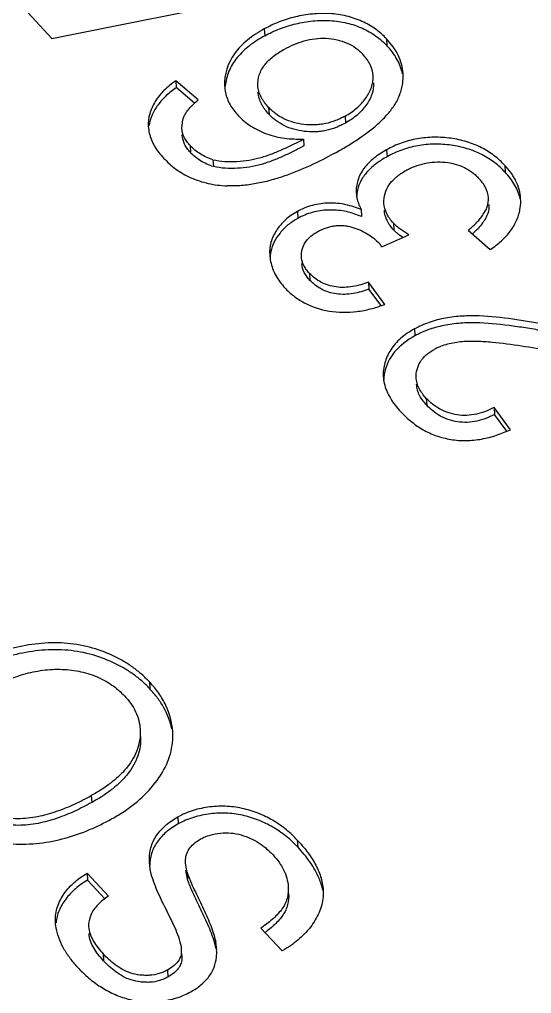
# Model space of a CAD drawing. Header units: millimetres. Extents: x 1514 to 2054, y 119 to 530.
# Drawn here: x 1785.347 to 1785.83, y 335.074 to 335.991 of the extents above; entities that cross this region are included whole.
import ezdxf

# ---------------------------------------------------------------- set-up
doc = ezdxf.new("R2010")
doc.units = ezdxf.units.MM
doc.header["$LTSCALE"] = 30.734
doc.layers.get('0').update_dxf_attribs({"linetype": 'CONTINUOUS'})

msp = doc.modelspace()

# ---------------------------------------------------------------- linework, layer by layer
at = {"color": 7}
for p, q in [((1785.37784, 335.97337), (1785.63968, 336.02599)), ((1785.35522, 335.99756), (1785.37784, 335.97337)), ((1785.57812, 335.98229), (1785.5785, 335.97577)), ((1785.69335, 335.97288), (1785.69374, 335.96636)), ((1785.49488, 335.93353), (1785.49526, 335.92701)), ((1785.51575, 335.91548), (1785.49488, 335.93353)), ((1785.51233, 335.91225), (1785.49526, 335.92701)), ((1785.58225, 335.90834), (1785.58264, 335.90181)), ((1785.50044, 335.88893), (1785.50127, 335.89686)), ((1785.65419, 335.90011), (1785.65457, 335.89359)), ((1785.61515, 335.87863), (1785.61554, 335.87211)), ((1785.50818, 335.87242), (1785.50856, 335.86589)), ((1785.6934, 335.86853), (1785.69378, 335.862)), ((1785.5298, 335.85917), (1785.53018, 335.85264)), ((1785.80475, 335.8538), (1785.80514, 335.84728)), ((1785.60933, 335.81045), (1785.60971, 335.80393)), ((1785.66946, 335.81212), (1785.66985, 335.80559)), ((1785.69989, 335.79938), (1785.70027, 335.79285)), ((1785.7046, 335.78887), (1785.70027, 335.79285)), ((1785.77022, 335.79267), (1785.79109, 335.77462)), ((1785.68891, 335.77728), (1785.71448, 335.7883)), ((1785.70869, 335.7858), (1785.7046, 335.78887)), ((1785.62072, 335.75212), (1785.62111, 335.74559)), ((1785.67625, 335.74391), (1785.67664, 335.73739)), ((1785.69186, 335.72297), (1785.67625, 335.74391)), ((1785.68818, 335.7219), (1785.67664, 335.73739)), ((1785.69051, 335.7225), (1785.69186, 335.72297)), ((1785.7196, 335.69984), (1785.71998, 335.69332)), ((1785.73078, 335.63447), (1785.73117, 335.62795)), ((1785.7946, 335.62593), (1785.79498, 335.61941)), ((1785.81021, 335.60499), (1785.7946, 335.62593)), ((1785.80668, 335.60372), (1785.79498, 335.61941)), ((1785.80853, 335.60427), (1785.81021, 335.60499)), ((1785.47, 335.36758), (1785.47039, 335.36105)), ((1785.41516, 335.26061), (1785.41555, 335.25409)), ((1785.49663, 335.24047), (1785.49702, 335.23395)), ((1785.60922, 335.21876), (1785.60961, 335.21224)), ((1785.47067, 335.19141), (1785.46993, 335.19787)), ((1785.50553, 335.18833), (1785.50387, 335.19706)), ((1785.41114, 335.18752), (1785.41152, 335.18099)), ((1785.4312, 335.16607), (1785.41114, 335.18752)), ((1785.47166, 335.18677), (1785.47067, 335.19141)), ((1785.50591, 335.18181), (1785.50426, 335.19054)), ((1785.50553, 335.18833), (1785.50591, 335.18181)), ((1785.42815, 335.16322), (1785.41152, 335.18099)), ((1785.57503, 335.13595), (1785.5951, 335.1145)), ((1785.53327, 335.1153), (1785.53234, 335.12284)), ((1785.50004, 335.1118), (1785.50013, 335.11585)), ((1785.42623, 335.1117), (1785.42662, 335.10518)), ((1785.50004, 335.1118), (1785.50043, 335.10528)), ((1785.50052, 335.10932), (1785.50043, 335.10528)), ((1785.50066, 335.10933), (1785.50052, 335.11183)), ((1785.487, 335.09637), (1785.48739, 335.08984))]:
    msp.add_line(p, q, dxfattribs=at)
for centre, radius, start, end in [((1785.77727, 335.82009), 0.04249, 351.42391, 3.41482), ((1785.50414, 335.38955), 0.44782, 68.28346, 68.57215), ((1785.716, 335.85411), 0.08715, 311.90952, 316.77276), ((1785.64988, 335.74891), 0.04825, 36.00625, 40.48427), ((1785.61955, 335.76541), 0.03601, 168.32797, 180.00249), ((1785.73028, 335.65738), 0.0401, 183.39523, 192.44961), ((1785.42661, 335.31703), 0.06533, 354.30705, 3.36879)]:
    msp.add_arc(centre, radius, start, end, dxfattribs=at)
for points, knots in [([(1785.69335, 335.97288), (1785.69176, 335.97453), (1785.68849, 335.97783), (1785.68098, 335.98375), (1785.67013, 335.98994), (1785.65544, 335.99484), (1785.6423, 335.99676), (1785.63153, 335.99682), (1785.6234, 335.99636), (1785.61535, 335.99523), (1785.60482, 335.99316), (1785.59463, 335.99002), (1785.585, 335.98585), (1785.58041, 335.98347), (1785.57812, 335.98229)], [0, 0, 0, 0, 0.055306, 0.112179, 0.230702, 0.355362, 0.48445, 0.549985, 0.615618, 0.681155, 0.746358, 0.874907, 0.937837, 1, 1, 1, 1]), ([(1785.5785, 335.97577), (1785.58079, 335.97694), (1785.58539, 335.97932), (1785.59502, 335.9835), (1785.60521, 335.98664), (1785.61573, 335.98871), (1785.62378, 335.98983), (1785.63191, 335.99029), (1785.64268, 335.99024), (1785.65583, 335.98831), (1785.67051, 335.98341), (1785.68137, 335.97723), (1785.68888, 335.97131), (1785.69215, 335.96801), (1785.69374, 335.96636)], [0, 0, 0, 0, 0.062163, 0.125093, 0.253642, 0.318845, 0.384382, 0.450015, 0.51555, 0.644638, 0.769298, 0.887821, 0.944694, 1, 1, 1, 1]), ([(1785.57812, 335.98229), (1785.57535, 335.98069), (1785.56989, 335.97752), (1785.56235, 335.97199), (1785.55567, 335.96584), (1785.54494, 335.9533), (1785.54012, 335.93915), (1785.54075, 335.92858)], [0, 0, 0, 0, 0.139921, 0.2764, 0.408649, 0.536335, 1, 1, 1, 1]), ([(1785.5785, 335.97577), (1785.57602, 335.97433), (1785.5711, 335.97149), (1785.56422, 335.96661), (1785.55802, 335.96124), (1785.55259, 335.95541), (1785.54808, 335.94914), (1785.54364, 335.94037), (1785.54181, 335.93323), (1785.5413, 335.92849)], [0, 0, 0, 0, 0.137528, 0.272155, 0.40311, 0.530161, 0.652992, 0.77165, 1, 1, 1, 1]), ([(1785.59718, 335.96325), (1785.60011, 335.96481), (1785.6061, 335.96786), (1785.61576, 335.97116), (1785.62593, 335.97332), (1785.63637, 335.97368), (1785.64659, 335.9724), (1785.65612, 335.96937), (1785.66309, 335.96535), (1785.66791, 335.96152), (1785.67001, 335.9594), (1785.67105, 335.95835)], [0, 0, 0, 0, 0.124713, 0.252641, 0.382968, 0.514264, 0.643854, 0.76903, 0.887631, 0.944532, 1, 1, 1, 1]), ([(1785.70892, 335.94013), (1785.70874, 335.9431), (1785.7077, 335.94905), (1785.70446, 335.95761), (1785.69964, 335.96569), (1785.69547, 335.97047), (1785.69335, 335.97288)], [0, 0, 0, 0, 0.241311, 0.486673, 0.739171, 1, 1, 1, 1]), ([(1785.70844, 335.93989), (1785.70739, 335.94475), (1785.70459, 335.95191), (1785.69895, 335.96044), (1785.69549, 335.96437), (1785.69374, 335.96636)], [0, 0, 0, 0, 0.487107, 0.74021, 1, 1, 1, 1]), ([(1785.572, 335.92908), (1785.5718, 335.93246), (1785.57287, 335.93955), (1785.57838, 335.94908), (1785.58536, 335.95559), (1785.59184, 335.9602), (1785.59539, 335.96223), (1785.59718, 335.96325)], [0, 0, 0, 0, 0.226839, 0.466945, 0.725877, 0.861438, 1, 1, 1, 1]), ([(1785.68069, 335.93811), (1785.68047, 335.94179), (1785.67887, 335.94737), (1785.67494, 335.9539), (1785.67236, 335.95685), (1785.67105, 335.95835)], [0, 0, 0, 0, 0.485471, 0.738613, 1, 1, 1, 1]), ([(1785.49488, 335.93353), (1785.49294, 335.9321), (1785.48911, 335.92928), (1785.4822, 335.92312), (1785.47502, 335.91454), (1785.46958, 335.90279), (1785.46862, 335.89437), (1785.46886, 335.89033)], [0, 0, 0, 0, 0.137098, 0.271195, 0.527595, 0.768723, 1, 1, 1, 1]), ([(1785.64446, 335.86522), (1785.64828, 335.86739), (1785.6559, 335.8717), (1785.6704, 335.88095), (1785.68398, 335.89112), (1785.69546, 335.90294), (1785.70245, 335.91242), (1785.7071, 335.92279), (1785.70852, 335.93008), (1785.70882, 335.93368)], [0, 0, 0, 0, 0.135144, 0.268729, 0.528821, 0.653776, 0.774044, 0.8889, 1, 1, 1, 1]), ([(1785.65419, 335.90011), (1785.65612, 335.90126), (1785.65994, 335.90351), (1785.66675, 335.90877), (1785.67379, 335.91632), (1785.67967, 335.92668), (1785.6809, 335.93442), (1785.68069, 335.93811)], [0, 0, 0, 0, 0.13875, 0.273646, 0.530565, 0.77166, 1, 1, 1, 1]), ([(1785.68107, 335.93158), (1785.68129, 335.92789), (1785.68005, 335.92015), (1785.67418, 335.9098), (1785.66714, 335.90224), (1785.66033, 335.89698), (1785.65651, 335.89473), (1785.65457, 335.89359)], [0, 0, 0, 0, 0.22834, 0.469435, 0.726354, 0.86125, 1, 1, 1, 1]), ([(1785.49526, 335.92701), (1785.49201, 335.92461), (1785.48572, 335.91981), (1785.47788, 335.91122), (1785.47213, 335.90172), (1785.47012, 335.89474), (1785.4696, 335.89128)], [0, 0, 0, 0, 0.268097, 0.524452, 0.767801, 1, 1, 1, 1]), ([(1785.54158, 335.92224), (1785.54199, 335.92028), (1785.54322, 335.91639), (1785.54581, 335.9108), (1785.54927, 335.9055), (1785.55209, 335.90231), (1785.55352, 335.90069)], [0, 0, 0, 0, 0.241687, 0.487921, 0.740486, 1, 1, 1, 1]), ([(1785.58225, 335.90834), (1785.58088, 335.90985), (1785.57884, 335.91214), (1785.57662, 335.91553), (1785.57465, 335.91892), (1785.57278, 335.92339), (1785.57211, 335.92719), (1785.572, 335.92908)], [0, 0, 0, 0, 0.260748, 0.388038, 0.513644, 0.759264, 1, 1, 1, 1]), ([(1785.58264, 335.90181), (1785.58126, 335.90333), (1785.57923, 335.90562), (1785.57701, 335.909), (1785.57504, 335.91239), (1785.57317, 335.91686), (1785.5725, 335.92067), (1785.57239, 335.92256)], [0, 0, 0, 0, 0.260748, 0.388038, 0.513644, 0.759264, 1, 1, 1, 1]), ([(1785.50927, 335.90934), (1785.50977, 335.90988), (1785.51185, 335.91201), (1785.51407, 335.91399), (1785.51575, 335.91548)], [0, 0, 0, 0, 0.246975, 1, 1, 1, 1]), ([(1785.50127, 335.89686), (1785.50169, 335.89798), (1785.50254, 335.90025), (1785.50441, 335.90346), (1785.50671, 335.90646), (1785.50839, 335.9084), (1785.50927, 335.90934)], [0, 0, 0, 0, 0.240185, 0.486397, 0.740956, 1, 1, 1, 1]), ([(1785.65419, 335.90011), (1785.65276, 335.89937), (1785.64987, 335.89786), (1785.64379, 335.89528), (1785.63737, 335.89328), (1785.63069, 335.89224), (1785.62391, 335.89162), (1785.61544, 335.89209), (1785.60566, 335.89401), (1785.59661, 335.8974), (1785.58997, 335.90149), (1785.58529, 335.90521), (1785.58325, 335.9073), (1785.58225, 335.90834)], [0, 0, 0, 0, 0.062301, 0.125524, 0.254586, 0.32019, 0.386055, 0.517052, 0.645584, 0.769574, 0.887627, 0.944572, 1, 1, 1, 1]), ([(1785.55352, 335.90069), (1785.55532, 335.89889), (1785.559, 335.89524), (1785.56546, 335.89063), (1785.57259, 335.88665), (1785.58303, 335.88219), (1785.59441, 335.87947), (1785.60617, 335.87849), (1785.61215, 335.87858), (1785.61515, 335.87863)], [0, 0, 0, 0, 0.113081, 0.230171, 0.351216, 0.475827, 0.734099, 0.866622, 1, 1, 1, 1]), ([(1785.65457, 335.89359), (1785.65314, 335.89284), (1785.65026, 335.89133), (1785.64418, 335.88875), (1785.63776, 335.88676), (1785.63108, 335.88572), (1785.6243, 335.8851), (1785.61583, 335.88557), (1785.60604, 335.88749), (1785.59699, 335.89087), (1785.59036, 335.89497), (1785.58567, 335.89868), (1785.58364, 335.90078), (1785.58264, 335.90181)], [0, 0, 0, 0, 0.062301, 0.125524, 0.254586, 0.32019, 0.386055, 0.517052, 0.645584, 0.769574, 0.887627, 0.944572, 1, 1, 1, 1]), ([(1785.4698, 335.88405), (1785.47081, 335.87974), (1785.47351, 335.87344), (1785.4786, 335.8659), (1785.48171, 335.86241), (1785.48329, 335.86066)], [0, 0, 0, 0, 0.487248, 0.7403, 1, 1, 1, 1]), ([(1785.50818, 335.87242), (1785.50711, 335.87363), (1785.50502, 335.87605), (1785.50186, 335.88139), (1785.50061, 335.88593), (1785.50044, 335.88893)], [0, 0, 0, 0, 0.261481, 0.514474, 1, 1, 1, 1]), ([(1785.50856, 335.86589), (1785.50749, 335.86711), (1785.50541, 335.86952), (1785.50225, 335.87486), (1785.501, 335.87941), (1785.50082, 335.8824)], [0, 0, 0, 0, 0.261481, 0.514474, 1, 1, 1, 1]), ([(1785.5298, 335.85917), (1785.5335, 335.85847), (1785.541, 335.85722), (1785.55244, 335.85739), (1785.5638, 335.85855), (1785.57489, 335.86101), (1785.58548, 335.86466), (1785.59568, 335.86891), (1785.60558, 335.87354), (1785.61197, 335.87694), (1785.61515, 335.87863)], [0, 0, 0, 0, 0.126154, 0.254092, 0.382086, 0.508921, 0.633874, 0.757189, 0.879193, 1, 1, 1, 1]), ([(1785.80475, 335.8538), (1785.80319, 335.85539), (1785.80003, 335.85861), (1785.79295, 335.86456), (1785.78275, 335.87093), (1785.76891, 335.87649), (1785.75638, 335.87912), (1785.74601, 335.88013), (1785.73809, 335.88035), (1785.73016, 335.87999), (1785.72232, 335.87889), (1785.71464, 335.87719), (1785.70721, 335.8749), (1785.7001, 335.87204), (1785.69561, 335.86969), (1785.6934, 335.86853)], [0, 0, 0, 0, 0.055473, 0.112134, 0.229827, 0.353302, 0.481553, 0.546878, 0.612603, 0.678513, 0.744269, 0.809566, 0.874117, 0.937641, 1, 1, 1, 1]), ([(1785.5298, 335.85917), (1785.52769, 335.85992), (1785.52351, 335.86141), (1785.51777, 335.86452), (1785.51254, 335.86808), (1785.50961, 335.87099), (1785.50818, 335.87242)], [0, 0, 0, 0, 0.262833, 0.517477, 0.763386, 1, 1, 1, 1]), ([(1785.53018, 335.85264), (1785.52807, 335.8534), (1785.5239, 335.85488), (1785.51815, 335.858), (1785.51293, 335.86156), (1785.51, 335.86447), (1785.50856, 335.86589)], [0, 0, 0, 0, 0.262833, 0.517477, 0.763386, 1, 1, 1, 1]), ([(1785.61554, 335.87211), (1785.61236, 335.87041), (1785.60596, 335.86701), (1785.59607, 335.86238), (1785.58587, 335.85813), (1785.57528, 335.85449), (1785.56419, 335.85203), (1785.55282, 335.85086), (1785.54138, 335.85069), (1785.53388, 335.85195), (1785.53018, 335.85264)], [0, 0, 0, 0, 0.120807, 0.242811, 0.366126, 0.491079, 0.617914, 0.745908, 0.873846, 1, 1, 1, 1]), ([(1785.64446, 335.86522), (1785.63684, 335.86107), (1785.62125, 335.85305), (1785.60081, 335.84472), (1785.58371, 335.83945), (1785.57043, 335.83639), (1785.55909, 335.83488), (1785.54994, 335.83438), (1785.54535, 335.83447), (1785.54306, 335.83453)], [0, 0, 0, 0, 0.242883, 0.49051, 0.616364, 0.743526, 0.871657, 0.935893, 1, 1, 1, 1]), ([(1785.6934, 335.86853), (1785.69129, 335.86732), (1785.68714, 335.86491), (1785.6814, 335.86071), (1785.67622, 335.85615), (1785.67196, 335.85102), (1785.66848, 335.8456), (1785.66616, 335.8398), (1785.66476, 335.83388), (1785.66464, 335.82986), (1785.66476, 335.82788)], [0, 0, 0, 0, 0.138627, 0.274012, 0.405449, 0.531933, 0.654026, 0.771841, 0.886748, 1, 1, 1, 1]), ([(1785.80514, 335.84728), (1785.80357, 335.84887), (1785.80042, 335.85209), (1785.79334, 335.85804), (1785.78313, 335.86441), (1785.76929, 335.86997), (1785.75677, 335.8726), (1785.74639, 335.8736), (1785.73848, 335.87383), (1785.73055, 335.87346), (1785.7227, 335.87237), (1785.71502, 335.87067), (1785.70759, 335.86837), (1785.70048, 335.86552), (1785.696, 335.86317), (1785.69378, 335.862)], [0, 0, 0, 0, 0.055473, 0.112134, 0.229827, 0.353302, 0.481553, 0.546878, 0.612603, 0.678513, 0.744269, 0.809566, 0.874117, 0.937641, 1, 1, 1, 1]), ([(1785.48329, 335.86066), (1785.48508, 335.85885), (1785.48871, 335.85519), (1785.49481, 335.85022), (1785.50159, 335.84584), (1785.51156, 335.84071), (1785.52257, 335.83716), (1785.53412, 335.83513), (1785.54007, 335.83473), (1785.54306, 335.83453)], [0, 0, 0, 0, 0.114117, 0.231016, 0.351481, 0.475419, 0.732884, 0.865668, 1, 1, 1, 1]), ([(1785.69378, 335.862), (1785.69207, 335.86103), (1785.68869, 335.85909), (1785.68244, 335.85475), (1785.67674, 335.84988), (1785.67221, 335.84423), (1785.66847, 335.8385), (1785.66668, 335.83369), (1785.66591, 335.83047)], [0, 0, 0, 0, 0.136059, 0.2696, 0.527208, 0.650517, 0.770422, 1, 1, 1, 1]), ([(1785.71143, 335.84892), (1785.7128, 335.84964), (1785.71556, 335.85111), (1785.72141, 335.85354), (1785.72913, 335.85592), (1785.73884, 335.85718), (1785.7486, 335.85699), (1785.75806, 335.85533), (1785.76537, 335.85254), (1785.77066, 335.84965), (1785.77421, 335.84713), (1785.77751, 335.84447), (1785.77945, 335.84246), (1785.7804, 335.84147)], [0, 0, 0, 0, 0.062236, 0.125524, 0.254575, 0.385869, 0.517153, 0.645989, 0.769971, 0.829748, 0.887863, 0.944627, 1, 1, 1, 1]), ([(1785.69087, 335.81831), (1785.69052, 335.82428), (1785.69302, 335.83227), (1785.69886, 335.83952), (1785.70255, 335.84306), (1785.70677, 335.84623), (1785.70986, 335.84802), (1785.71143, 335.84892)], [0, 0, 0, 0, 0.464175, 0.591319, 0.723185, 0.859687, 1, 1, 1, 1]), ([(1785.81969, 335.82262), (1785.81952, 335.82545), (1785.81859, 335.83114), (1785.81598, 335.8379), (1785.81309, 335.843), (1785.81063, 335.84676), (1785.80784, 335.85038), (1785.80578, 335.85265), (1785.80475, 335.8538)], [0, 0, 0, 0, 0.240988, 0.486364, 0.611888, 0.739224, 0.868576, 1, 1, 1, 1]), ([(1785.81923, 335.8224), (1785.81821, 335.82698), (1785.8154, 335.83368), (1785.81008, 335.84171), (1785.80681, 335.84542), (1785.80514, 335.84728)], [0, 0, 0, 0, 0.487254, 0.740295, 1, 1, 1, 1]), ([(1785.78942, 335.82341), (1785.78922, 335.82672), (1785.78754, 335.83167), (1785.78394, 335.83749), (1785.7816, 335.84014), (1785.7804, 335.84147)], [0, 0, 0, 0, 0.485157, 0.738454, 1, 1, 1, 1]), ([(1785.66577, 335.82164), (1785.66617, 335.81999), (1785.66718, 335.81672), (1785.66869, 335.81366), (1785.66946, 335.81212)], [0, 0, 0, 0, 0.495879, 1, 1, 1, 1]), ([(1785.77022, 335.79267), (1785.77277, 335.79482), (1785.77648, 335.79812), (1785.78098, 335.8029), (1785.78385, 335.80672), (1785.78643, 335.8106), (1785.78887, 335.81604), (1785.78959, 335.82052), (1785.78942, 335.82341)], [0, 0, 0, 0, 0.266816, 0.397079, 0.524202, 0.648557, 0.768999, 1, 1, 1, 1]), ([(1785.60933, 335.81045), (1785.60729, 335.80924), (1785.60327, 335.80686), (1785.59787, 335.80256), (1785.59327, 335.79774), (1785.58823, 335.79097), (1785.58378, 335.78171), (1785.583, 335.7736), (1785.58323, 335.76971)], [0, 0, 0, 0, 0.139559, 0.274747, 0.404965, 0.530875, 0.770565, 1, 1, 1, 1]), ([(1785.66946, 335.81212), (1785.66713, 335.81305), (1785.66241, 335.81492), (1785.65242, 335.81762), (1785.64189, 335.8187), (1785.63135, 335.81782), (1785.62359, 335.81632), (1785.61618, 335.8139), (1785.61159, 335.8116), (1785.60933, 335.81045)], [0, 0, 0, 0, 0.120918, 0.244435, 0.497684, 0.625775, 0.753031, 0.878067, 1, 1, 1, 1]), ([(1785.66775, 335.80642), (1785.66549, 335.80731), (1785.66088, 335.80901), (1785.65116, 335.81133), (1785.64098, 335.81216), (1785.63085, 335.81116), (1785.6234, 335.80964), (1785.6163, 335.80725), (1785.61189, 335.80503), (1785.60971, 335.80393)], [0, 0, 0, 0, 0.121237, 0.245325, 0.498799, 0.626672, 0.753607, 0.878291, 1, 1, 1, 1]), ([(1785.69989, 335.79938), (1785.69865, 335.80077), (1785.69623, 335.80353), (1785.69255, 335.80964), (1785.69108, 335.81486), (1785.69087, 335.81831)], [0, 0, 0, 0, 0.261657, 0.514753, 1, 1, 1, 1]), ([(1785.70027, 335.79285), (1785.69904, 335.79424), (1785.69661, 335.797), (1785.69294, 335.80312), (1785.69146, 335.80834), (1785.69126, 335.81179)], [0, 0, 0, 0, 0.261657, 0.514753, 1, 1, 1, 1]), ([(1785.7898, 335.81688), (1785.78992, 335.81488), (1785.78959, 335.81076), (1785.78772, 335.80592), (1785.78566, 335.80222), (1785.78309, 335.79866), (1785.78103, 335.79604), (1785.7795, 335.79442)], [0, 0, 0, 0, 0.236842, 0.481207, 0.607436, 0.736639, 1, 1, 1, 1]), ([(1785.79109, 335.77462), (1785.79294, 335.77591), (1785.79659, 335.77846), (1785.80325, 335.78406), (1785.80912, 335.79028), (1785.81357, 335.79726), (1785.81713, 335.80427), (1785.81871, 335.80996), (1785.81929, 335.81376)], [0, 0, 0, 0, 0.13596, 0.26915, 0.525379, 0.648233, 0.76815, 1, 1, 1, 1]), ([(1785.60971, 335.80393), (1785.60809, 335.80296), (1785.60487, 335.80106), (1785.59896, 335.79678), (1785.59061, 335.78829), (1785.58561, 335.77905), (1785.58429, 335.77269)], [0, 0, 0, 0, 0.137379, 0.271653, 0.528255, 1, 1, 1, 1]), ([(1785.62843, 335.79143), (1785.62962, 335.79206), (1785.63201, 335.79334), (1785.63583, 335.79484), (1785.63979, 335.79613), (1785.64394, 335.79689), (1785.64817, 335.79738), (1785.65241, 335.79721), (1785.65658, 335.79675), (1785.66189, 335.79541), (1785.6682, 335.79321), (1785.67513, 335.78963), (1785.68135, 335.78537), (1785.68486, 335.78192), (1785.68658, 335.78024)], [0, 0, 0, 0, 0.062921, 0.127069, 0.192267, 0.258345, 0.324885, 0.391249, 0.45702, 0.521597, 0.647815, 0.769712, 0.887038, 1, 1, 1, 1]), ([(1785.71448, 335.7883), (1785.71315, 335.78913), (1785.7105, 335.79076), (1785.70671, 335.79345), (1785.70308, 335.7962), (1785.70093, 335.79832), (1785.69989, 335.79938)], [0, 0, 0, 0, 0.256098, 0.508704, 0.75764, 1, 1, 1, 1]), ([(1785.61307, 335.76789), (1785.6128, 335.77245), (1785.61491, 335.7799), (1785.62069, 335.78616), (1785.62486, 335.78939), (1785.62723, 335.79075), (1785.62843, 335.79143)], [0, 0, 0, 0, 0.464796, 0.722836, 0.859307, 1, 1, 1, 1]), ([(1785.62072, 335.75212), (1785.61968, 335.75327), (1785.61767, 335.75559), (1785.61459, 335.76068), (1785.61324, 335.76501), (1785.61307, 335.76789)], [0, 0, 0, 0, 0.261499, 0.51472, 1, 1, 1, 1]), ([(1785.58408, 335.76339), (1785.58502, 335.75883), (1785.58754, 335.75208), (1785.59273, 335.74404), (1785.59597, 335.74034), (1785.5976, 335.73847)], [0, 0, 0, 0, 0.487189, 0.74011, 1, 1, 1, 1]), ([(1785.62111, 335.74559), (1785.62007, 335.74675), (1785.61805, 335.74906), (1785.61497, 335.75416), (1785.61362, 335.75849), (1785.61346, 335.76137)], [0, 0, 0, 0, 0.261499, 0.51472, 1, 1, 1, 1]), ([(1785.67625, 335.74391), (1785.67386, 335.74303), (1785.66901, 335.74128), (1785.66141, 335.73961), (1785.65362, 335.73874), (1785.64583, 335.73913), (1785.63837, 335.74078), (1785.63156, 335.74359), (1785.62559, 335.74736), (1785.62231, 335.75056), (1785.62072, 335.75212)], [0, 0, 0, 0, 0.128119, 0.258266, 0.389499, 0.52017, 0.648032, 0.771022, 0.888205, 1, 1, 1, 1]), ([(1785.5976, 335.73847), (1785.59888, 335.73715), (1785.60148, 335.73447), (1785.60734, 335.72957), (1785.61915, 335.7218), (1785.63946, 335.71523), (1785.66111, 335.7152), (1785.6782, 335.71843), (1785.68646, 335.72108), (1785.69051, 335.7225)], [0, 0, 0, 0, 0.055405, 0.112021, 0.229116, 0.47846, 0.740049, 0.870952, 1, 1, 1, 1]), ([(1785.67664, 335.73739), (1785.67424, 335.7365), (1785.66939, 335.73476), (1785.6618, 335.73308), (1785.65401, 335.73221), (1785.64622, 335.7326), (1785.63875, 335.73425), (1785.63195, 335.73707), (1785.62597, 335.74083), (1785.62269, 335.74403), (1785.62111, 335.74559)], [0, 0, 0, 0, 0.128119, 0.258266, 0.389499, 0.52017, 0.648032, 0.771022, 0.888205, 1, 1, 1, 1]), ([(1785.84332, 335.70401), (1785.83816, 335.70491), (1785.82783, 335.70674), (1785.80702, 335.70989), (1785.78595, 335.71231), (1785.7647, 335.71215), (1785.75144, 335.71074), (1785.74111, 335.70838), (1785.7336, 335.70615), (1785.72638, 335.70336), (1785.72184, 335.70101), (1785.7196, 335.69984)], [0, 0, 0, 0, 0.124441, 0.249258, 0.50048, 0.627148, 0.753704, 0.816489, 0.878674, 0.939921, 1, 1, 1, 1]), ([(1785.8437, 335.69749), (1785.83854, 335.69839), (1785.82821, 335.70021), (1785.8074, 335.70337), (1785.78633, 335.70578), (1785.76509, 335.70563), (1785.75182, 335.70421), (1785.7415, 335.70186), (1785.73398, 335.69962), (1785.72677, 335.69683), (1785.72223, 335.69448), (1785.71998, 335.69332)], [0, 0, 0, 0, 0.124441, 0.249258, 0.50048, 0.627148, 0.753704, 0.816489, 0.878674, 0.939921, 1, 1, 1, 1]), ([(1785.7196, 335.69984), (1785.71732, 335.69854), (1785.71282, 335.69593), (1785.70679, 335.69119), (1785.70143, 335.68607), (1785.69583, 335.67855), (1785.69109, 335.66826), (1785.68999, 335.65932), (1785.69025, 335.65501)], [0, 0, 0, 0, 0.139672, 0.275142, 0.406231, 0.53202, 0.770932, 1, 1, 1, 1]), ([(1785.71998, 335.69332), (1785.71294, 335.68929), (1785.70003, 335.68021), (1785.69292, 335.66573), (1785.69142, 335.65865)], [0, 0, 0, 0, 0.52871, 1, 1, 1, 1]), ([(1785.84795, 335.67901), (1785.83883, 335.68066), (1785.82052, 335.68382), (1785.79744, 335.68684), (1785.77878, 335.68832), (1785.76699, 335.68814), (1785.75765, 335.68696), (1785.75078, 335.68557), (1785.74527, 335.6838), (1785.74106, 335.68205), (1785.73907, 335.681), (1785.73809, 335.68048)], [0, 0, 0, 0, 0.248835, 0.499102, 0.625038, 0.751604, 0.814848, 0.877693, 0.939616, 0.970035, 1, 1, 1, 1]), ([(1785.72127, 335.65427), (1785.72112, 335.65678), (1785.72178, 335.66196), (1785.7249, 335.66936), (1785.72956, 335.6746), (1785.73416, 335.67818), (1785.73676, 335.67972), (1785.73809, 335.68048)], [0, 0, 0, 0, 0.22963, 0.468309, 0.724379, 0.86017, 1, 1, 1, 1]), ([(1785.73078, 335.63447), (1785.72949, 335.63593), (1785.72698, 335.63884), (1785.72398, 335.64369), (1785.72185, 335.64884), (1785.72137, 335.65248), (1785.72127, 335.65427)], [0, 0, 0, 0, 0.260655, 0.513581, 0.759111, 1, 1, 1, 1]), ([(1785.69112, 335.64874), (1785.69222, 335.64377), (1785.69543, 335.63654), (1785.70129, 335.62788), (1785.70487, 335.62387), (1785.70669, 335.62186)], [0, 0, 0, 0, 0.48716, 0.740328, 1, 1, 1, 1]), ([(1785.73117, 335.62795), (1785.72987, 335.6294), (1785.72736, 335.63232), (1785.72437, 335.63716), (1785.72223, 335.64231), (1785.72176, 335.64595), (1785.72165, 335.64775)], [0, 0, 0, 0, 0.260655, 0.513581, 0.759111, 1, 1, 1, 1]), ([(1785.7946, 335.62593), (1785.792, 335.6246), (1785.78667, 335.62195), (1785.77799, 335.61941), (1785.76891, 335.61816), (1785.75979, 335.61874), (1785.75112, 335.62085), (1785.74325, 335.62428), (1785.73646, 335.62892), (1785.73261, 335.63261), (1785.73078, 335.63447)], [0, 0, 0, 0, 0.126136, 0.255885, 0.387873, 0.519406, 0.647564, 0.770588, 0.887661, 1, 1, 1, 1]), ([(1785.79498, 335.61941), (1785.79238, 335.61808), (1785.78705, 335.61542), (1785.77838, 335.61288), (1785.7693, 335.61164), (1785.76017, 335.61222), (1785.7515, 335.61432), (1785.74363, 335.61776), (1785.73684, 335.62239), (1785.73299, 335.62609), (1785.73117, 335.62795)], [0, 0, 0, 0, 0.126136, 0.255885, 0.387873, 0.519406, 0.647564, 0.770588, 0.887661, 1, 1, 1, 1]), ([(1785.70669, 335.62186), (1785.70813, 335.62039), (1785.71102, 335.61742), (1785.71736, 335.61182), (1785.72626, 335.60546), (1785.73848, 335.59952), (1785.75208, 335.59573), (1785.76409, 335.59455), (1785.77382, 335.59499), (1785.7811, 335.59583), (1785.78824, 335.59732), (1785.7975, 335.59978), (1785.80417, 335.60241), (1785.80853, 335.60427)], [0, 0, 0, 0, 0.055624, 0.112135, 0.228564, 0.350391, 0.4776, 0.608619, 0.674796, 0.7409, 0.806616, 0.87181, 1, 1, 1, 1]), ([(1785.47, 335.36758), (1785.4676, 335.37004), (1785.46266, 335.37499), (1785.45427, 335.38153), (1785.44512, 335.38749), (1785.43166, 335.39434), (1785.41332, 335.40114), (1785.38959, 335.40486), (1785.36523, 335.40421), (1785.3413, 335.39992), (1785.32225, 335.39366), (1785.30782, 335.38738), (1785.30095, 335.38376), (1785.29754, 335.38195)], [0, 0, 0, 0, 0.055485, 0.1125, 0.171055, 0.23124, 0.355507, 0.484532, 0.615782, 0.746503, 0.874879, 0.937886, 1, 1, 1, 1]), ([(1785.47039, 335.36105), (1785.46798, 335.36352), (1785.46304, 335.36846), (1785.45466, 335.37501), (1785.44551, 335.38097), (1785.43205, 335.38781), (1785.41371, 335.39461), (1785.38997, 335.39834), (1785.36561, 335.39768), (1785.34168, 335.3934), (1785.32264, 335.38714), (1785.3082, 335.38085), (1785.30133, 335.37723), (1785.29793, 335.37542)], [0, 0, 0, 0, 0.055485, 0.1125, 0.171055, 0.23124, 0.355507, 0.484532, 0.615782, 0.746503, 0.874879, 0.937886, 1, 1, 1, 1]), ([(1785.3174, 335.36039), (1785.31993, 335.36174), (1785.32502, 335.36446), (1785.33291, 335.36816), (1785.34109, 335.37144), (1785.35237, 335.37532), (1785.36415, 335.378), (1785.37618, 335.37942), (1785.3883, 335.37968), (1785.40319, 335.37817), (1785.41739, 335.37409), (1785.42765, 335.36916), (1785.43463, 335.36486), (1785.44092, 335.35998), (1785.44459, 335.35627), (1785.4464, 335.35445)], [0, 0, 0, 0, 0.061884, 0.124408, 0.187717, 0.251714, 0.381556, 0.447107, 0.512739, 0.642556, 0.768282, 0.828814, 0.887621, 0.944614, 1, 1, 1, 1]), ([(1785.49183, 335.32087), (1785.49133, 335.32934), (1785.48789, 335.34223), (1785.48005, 335.35528), (1785.47463, 335.36248), (1785.47155, 335.36587), (1785.47, 335.36758)], [0, 0, 0, 0, 0.485512, 0.73842, 0.868081, 1, 1, 1, 1]), ([(1785.491, 335.32355), (1785.48955, 335.33042), (1785.48569, 335.3406), (1785.47877, 335.35107), (1785.47418, 335.35688), (1785.47166, 335.35965), (1785.47039, 335.36105)], [0, 0, 0, 0, 0.486997, 0.739966, 0.869102, 1, 1, 1, 1]), ([(1785.4464, 335.35445), (1785.44845, 335.35212), (1785.45246, 335.3475), (1785.45706, 335.33967), (1785.46014, 335.33138), (1785.46103, 335.32562), (1785.4612, 335.32275)], [0, 0, 0, 0, 0.260929, 0.513322, 0.758592, 1, 1, 1, 1]), ([(1785.4612, 335.32275), (1785.46156, 335.31661), (1785.46001, 335.30707), (1785.4548, 335.29545), (1785.44912, 335.28716), (1785.44209, 335.27949), (1785.43386, 335.27259), (1785.4249, 335.26615), (1785.41843, 335.26247), (1785.41516, 335.26061)], [0, 0, 0, 0, 0.226469, 0.344518, 0.467154, 0.594521, 0.726411, 0.86167, 1, 1, 1, 1]), ([(1785.46158, 335.31623), (1785.46194, 335.31009), (1785.46039, 335.30054), (1785.45519, 335.28893), (1785.4495, 335.28064), (1785.44247, 335.27296), (1785.43424, 335.26606), (1785.42528, 335.25963), (1785.41882, 335.25594), (1785.41555, 335.25409)], [0, 0, 0, 0, 0.226469, 0.344518, 0.467154, 0.594521, 0.726411, 0.86167, 1, 1, 1, 1]), ([(1785.4349, 335.23899), (1785.4368, 335.24005), (1785.44058, 335.24217), (1785.44778, 335.24682), (1785.45951, 335.25536), (1785.47388, 335.26944), (1785.48679, 335.28873), (1785.49091, 335.30336), (1785.49162, 335.31055)], [0, 0, 0, 0, 0.069153, 0.137423, 0.271546, 0.528729, 0.77117, 1, 1, 1, 1]), ([(1785.28289, 335.26493), (1785.28473, 335.26304), (1785.28853, 335.25921), (1785.29511, 335.2543), (1785.30229, 335.24984), (1785.31017, 335.24615), (1785.31862, 335.24327), (1785.33046, 335.24029), (1785.34596, 335.23837), (1785.36458, 335.24056), (1785.38244, 335.24545), (1785.39929, 335.2523), (1785.40993, 335.25783), (1785.41516, 335.26061)], [0, 0, 0, 0, 0.05548, 0.112763, 0.171684, 0.232431, 0.294847, 0.358476, 0.488306, 0.619458, 0.74887, 0.875636, 1, 1, 1, 1]), ([(1785.25931, 335.25177), (1785.26177, 335.24927), (1785.26676, 335.2442), (1785.27819, 335.23507), (1785.29465, 335.22532), (1785.31721, 335.21788), (1785.34148, 335.21443), (1785.36636, 335.21514), (1785.39064, 335.22005), (1785.40989, 335.22678), (1785.42445, 335.23343), (1785.43143, 335.23714), (1785.4349, 335.23899)], [0, 0, 0, 0, 0.055457, 0.112351, 0.230782, 0.355718, 0.48519, 0.616528, 0.7471, 0.875116, 0.937926, 1, 1, 1, 1]), ([(1785.41555, 335.25409), (1785.41031, 335.2513), (1785.39968, 335.24577), (1785.38283, 335.23892), (1785.36497, 335.23403), (1785.34634, 335.23185), (1785.33084, 335.23376), (1785.31901, 335.23674), (1785.31056, 335.23962), (1785.30268, 335.24332), (1785.2955, 335.24778), (1785.28891, 335.25268), (1785.28512, 335.25651), (1785.28327, 335.25841)], [0, 0, 0, 0, 0.124364, 0.25113, 0.380542, 0.511694, 0.641524, 0.705153, 0.767569, 0.828316, 0.887237, 0.94452, 1, 1, 1, 1]), ([(1785.60922, 335.21876), (1785.60761, 335.2204), (1785.60437, 335.22369), (1785.59914, 335.22836), (1785.59343, 335.23263), (1785.58523, 335.23803), (1785.57393, 335.24373), (1785.5591, 335.24863), (1785.54319, 335.25099), (1785.52961, 335.25048), (1785.51889, 335.24873), (1785.51108, 335.24674), (1785.50361, 335.24402), (1785.49894, 335.24164), (1785.49663, 335.24047)], [0, 0, 0, 0, 0.055858, 0.112513, 0.170478, 0.229545, 0.351252, 0.4777, 0.608263, 0.740827, 0.80696, 0.872528, 0.936902, 1, 1, 1, 1]), ([(1785.60961, 335.21224), (1785.608, 335.21387), (1785.60476, 335.21717), (1785.59953, 335.22184), (1785.59381, 335.22611), (1785.58562, 335.2315), (1785.57431, 335.23721), (1785.55949, 335.2421), (1785.54358, 335.24447), (1785.52999, 335.24395), (1785.51927, 335.24221), (1785.51146, 335.24021), (1785.504, 335.2375), (1785.49933, 335.23512), (1785.49702, 335.23395)], [0, 0, 0, 0, 0.055858, 0.112513, 0.170478, 0.229545, 0.351252, 0.4777, 0.608263, 0.740827, 0.80696, 0.872528, 0.936902, 1, 1, 1, 1]), ([(1785.46993, 335.19787), (1785.46969, 335.20193), (1785.47015, 335.20818), (1785.47264, 335.21614), (1785.47673, 335.22397), (1785.48283, 335.23091), (1785.49025, 335.23675), (1785.49447, 335.23924), (1785.49663, 335.24047)], [0, 0, 0, 0, 0.229421, 0.347051, 0.468427, 0.7244, 0.859998, 1, 1, 1, 1]), ([(1785.49702, 335.23395), (1785.49501, 335.23281), (1785.49107, 335.23051), (1785.48409, 335.22512), (1785.47683, 335.21742), (1785.47142, 335.20645), (1785.47029, 335.19864), (1785.47023, 335.19484)], [0, 0, 0, 0, 0.139283, 0.274483, 0.531217, 0.770725, 1, 1, 1, 1]), ([(1785.51809, 335.21979), (1785.51951, 335.22051), (1785.52239, 335.22196), (1785.52858, 335.22411), (1785.53677, 335.22556), (1785.54675, 335.22575), (1785.55638, 335.22385), (1785.56527, 335.22052), (1785.57201, 335.21681), (1785.57687, 335.21337), (1785.58143, 335.20985), (1785.58444, 335.2068), (1785.58641, 335.20478)], [0, 0, 0, 0, 0.063411, 0.128239, 0.260587, 0.393568, 0.523918, 0.649742, 0.770701, 0.829526, 0.887395, 1, 1, 1, 1]), ([(1785.50388, 335.19706), (1785.50375, 335.19923), (1785.50396, 335.20256), (1785.50525, 335.20683), (1785.50748, 335.21097), (1785.51152, 335.2158), (1785.51586, 335.21844), (1785.51809, 335.21979)], [0, 0, 0, 0, 0.229416, 0.347021, 0.468451, 0.724255, 1, 1, 1, 1]), ([(1785.60922, 335.21876), (1785.61082, 335.21702), (1785.61399, 335.21356), (1785.61977, 335.20632), (1785.62493, 335.19873), (1785.62891, 335.19064), (1785.63215, 335.18249), (1785.63335, 335.17597), (1785.63361, 335.17166)], [0, 0, 0, 0, 0.131122, 0.260524, 0.513854, 0.637717, 0.759944, 1, 1, 1, 1]), ([(1785.63321, 335.17153), (1785.63253, 335.1753), (1785.62953, 335.18464), (1785.62162, 335.19853), (1785.61376, 335.20772), (1785.60961, 335.21224)], [0, 0, 0, 0, 0.240853, 0.613081, 1, 1, 1, 1]), ([(1785.58641, 335.20478), (1785.58834, 335.20257), (1785.59216, 335.1982), (1785.59796, 335.18853), (1785.60037, 335.1803), (1785.60069, 335.17485)], [0, 0, 0, 0, 0.261405, 0.514547, 1, 1, 1, 1]), ([(1785.38138, 335.14101), (1785.38112, 335.14544), (1785.3821, 335.15467), (1785.38826, 335.16753), (1785.39641, 335.17679), (1785.40438, 335.18327), (1785.40887, 335.18608), (1785.41114, 335.18752)], [0, 0, 0, 0, 0.229596, 0.469626, 0.726175, 0.861129, 1, 1, 1, 1]), ([(1785.50028, 335.11586), (1785.5001, 335.11899), (1785.49847, 335.12518), (1785.49506, 335.13406), (1785.49102, 335.14281), (1785.4866, 335.15142), (1785.48233, 335.1601), (1785.47685, 335.17167), (1785.47339, 335.18065), (1785.47166, 335.18677)], [0, 0, 0, 0, 0.122613, 0.247083, 0.372767, 0.499192, 0.625468, 0.751315, 1, 1, 1, 1]), ([(1785.50553, 335.18833), (1785.50573, 335.18763), (1785.50614, 335.18622), (1785.50724, 335.18349), (1785.50906, 335.17865), (1785.51222, 335.17193), (1785.51602, 335.16386), (1785.51993, 335.15583), (1785.52375, 335.14778), (1785.52832, 335.13694), (1785.53121, 335.12857), (1785.53234, 335.12284)], [0, 0, 0, 0, 0.030909, 0.062037, 0.124386, 0.249928, 0.375862, 0.501947, 0.627793, 0.752921, 1, 1, 1, 1]), ([(1785.41152, 335.18099), (1785.40953, 335.17973), (1785.40557, 335.17725), (1785.40008, 335.17303), (1785.39524, 335.16835), (1785.39097, 335.16339), (1785.38748, 335.15807), (1785.38379, 335.15082), (1785.38227, 335.14488), (1785.3819, 335.14094)], [0, 0, 0, 0, 0.137211, 0.271188, 0.401482, 0.52803, 0.650739, 0.770166, 1, 1, 1, 1]), ([(1785.53272, 335.11631), (1785.5316, 335.12204), (1785.52871, 335.13042), (1785.52414, 335.14125), (1785.52031, 335.14931), (1785.5164, 335.15733), (1785.51261, 335.1654), (1785.50945, 335.17212), (1785.50762, 335.17697), (1785.50653, 335.1797), (1785.50612, 335.1811), (1785.50591, 335.18181)], [0, 0, 0, 0, 0.247079, 0.372207, 0.498053, 0.624138, 0.750072, 0.875614, 0.937963, 0.969091, 1, 1, 1, 1]), ([(1785.60069, 335.17485), (1785.6008, 335.173), (1785.6008, 335.16923), (1785.59971, 335.16363), (1785.59757, 335.15817), (1785.5943, 335.15307), (1785.59021, 335.14836), (1785.58559, 335.1439), (1785.58049, 335.13976), (1785.57686, 335.13723), (1785.57503, 335.13595)], [0, 0, 0, 0, 0.113982, 0.229227, 0.347653, 0.470585, 0.598205, 0.729254, 0.863418, 1, 1, 1, 1]), ([(1785.4312, 335.16607), (1785.42943, 335.16482), (1785.42593, 335.16235), (1785.42279, 335.15943), (1785.42134, 335.1579)], [0, 0, 0, 0, 0.507922, 1, 1, 1, 1]), ([(1785.60107, 335.16833), (1785.60128, 335.16487), (1785.60077, 335.15766), (1785.59682, 335.14934), (1785.5921, 335.14349), (1785.58798, 335.13924), (1785.58345, 335.13524), (1785.58018, 335.1328), (1785.57851, 335.1316)], [0, 0, 0, 0, 0.230245, 0.470953, 0.598429, 0.729352, 0.863283, 1, 1, 1, 1]), ([(1785.63348, 335.16525), (1785.63324, 335.16276), (1785.63243, 335.15774), (1785.6299, 335.15044), (1785.62629, 335.14341), (1785.6201, 335.13431), (1785.61206, 335.12621), (1785.60279, 335.11918), (1785.59769, 335.11605), (1785.5951, 335.1145)], [0, 0, 0, 0, 0.113807, 0.229959, 0.349219, 0.471961, 0.728633, 0.86273, 1, 1, 1, 1]), ([(1785.42134, 335.1579), (1785.41863, 335.15503), (1785.41396, 335.14882), (1785.41242, 335.14101), (1785.41264, 335.13737)], [0, 0, 0, 0, 0.519212, 1, 1, 1, 1]), ([(1785.40334, 335.09781), (1785.40087, 335.10058), (1785.39598, 335.10607), (1785.38792, 335.11788), (1785.38369, 335.12783), (1785.38229, 335.13465)], [0, 0, 0, 0, 0.259782, 0.513197, 1, 1, 1, 1]), ([(1785.41264, 335.13737), (1785.41292, 335.13261), (1785.41562, 335.12552), (1785.42115, 335.11741), (1785.42453, 335.11362), (1785.42623, 335.1117)], [0, 0, 0, 0, 0.484411, 0.738803, 1, 1, 1, 1]), ([(1785.42662, 335.10518), (1785.42491, 335.10709), (1785.42153, 335.11089), (1785.416, 335.11899), (1785.4133, 335.12609), (1785.41302, 335.13084)], [0, 0, 0, 0, 0.261197, 0.515589, 1, 1, 1, 1]), ([(1785.487, 335.09637), (1785.48572, 335.0957), (1785.48312, 335.09438), (1785.47751, 335.09244), (1785.47155, 335.09135), (1785.46551, 335.09135), (1785.45955, 335.09175), (1785.45236, 335.09325), (1785.44459, 335.09675), (1785.43772, 335.10116), (1785.43162, 335.10617), (1785.42799, 335.10985), (1785.42623, 335.1117)], [0, 0, 0, 0, 0.063758, 0.129085, 0.262289, 0.329353, 0.396063, 0.526648, 0.651459, 0.771205, 0.887084, 1, 1, 1, 1]), ([(1785.48739, 335.08984), (1785.48611, 335.08918), (1785.4835, 335.08786), (1785.47789, 335.08592), (1785.47193, 335.08482), (1785.46589, 335.08483), (1785.45993, 335.08523), (1785.45275, 335.08673), (1785.44498, 335.09023), (1785.43811, 335.09464), (1785.43201, 335.09964), (1785.42838, 335.10333), (1785.42662, 335.10518)], [0, 0, 0, 0, 0.063758, 0.129085, 0.262289, 0.329353, 0.396063, 0.526648, 0.651459, 0.771205, 0.887084, 1, 1, 1, 1]), ([(1785.49781, 335.1061), (1785.4966, 335.10407), (1785.49336, 335.10026), (1785.48918, 335.09767), (1785.487, 335.09637)], [0, 0, 0, 0, 0.481816, 1, 1, 1, 1]), ([(1785.50043, 335.10528), (1785.49999, 335.10374), (1785.49905, 335.10056), (1785.49606, 335.09639), (1785.49217, 335.09268), (1785.489, 335.09081), (1785.48739, 335.08984)], [0, 0, 0, 0, 0.229965, 0.472478, 0.729442, 1, 1, 1, 1]), ([(1785.50004, 335.1118), (1785.49962, 335.11034), (1785.49905, 335.10835), (1785.49808, 335.10655), (1785.49781, 335.1061)], [0, 0, 0, 0, 0.744731, 1, 1, 1, 1]), ([(1785.50896, 335.07596), (1785.51063, 335.07694), (1785.51395, 335.07887), (1785.5185, 335.08228), (1785.52249, 335.08608), (1785.52708, 335.09137), (1785.53119, 335.09881), (1785.53274, 335.10532), (1785.53308, 335.10853)], [0, 0, 0, 0, 0.138308, 0.272741, 0.403306, 0.529829, 0.770368, 1, 1, 1, 1]), ([(1785.40334, 335.09781), (1785.40641, 335.09471), (1785.41274, 335.08844), (1785.42377, 335.08045), (1785.43615, 335.07366), (1785.44994, 335.06859), (1785.46491, 335.06605), (1785.47776, 335.06649), (1785.4879, 335.06814), (1785.4953, 335.07001), (1785.50236, 335.07259), (1785.50677, 335.07485), (1785.50896, 335.07596)], [0, 0, 0, 0, 0.112728, 0.229413, 0.350556, 0.476469, 0.607014, 0.739965, 0.806344, 0.872132, 0.936712, 1, 1, 1, 1])]:
    msp.add_open_spline(points, degree=3, knots=knots, dxfattribs=at)
for points in [[(1785.70882, 335.93368), (1785.709, 335.93582), (1785.70905, 335.93798), (1785.70892, 335.94013)], [(1785.54075, 335.92858), (1785.54087, 335.92645), (1785.54114, 335.92433), (1785.54158, 335.92224)], [(1785.46886, 335.89033), (1785.46899, 335.88821), (1785.46932, 335.88611), (1785.4698, 335.88405)], [(1785.66591, 335.83047), (1785.6654, 335.82833), (1785.66516, 335.82613), (1785.6651, 335.82394)], [(1785.66476, 335.82788), (1785.66488, 335.82578), (1785.66526, 335.82368), (1785.66577, 335.82164)], [(1785.58323, 335.76971), (1785.58335, 335.76758), (1785.58365, 335.76547), (1785.58408, 335.76339)], [(1785.69142, 335.65865), (1785.69089, 335.6561), (1785.69058, 335.65349), (1785.69056, 335.65088)], [(1785.63361, 335.17166), (1785.63373, 335.16952), (1785.63368, 335.16738), (1785.63348, 335.16525)], [(1785.38229, 335.13465), (1785.38186, 335.13675), (1785.38151, 335.13887), (1785.38138, 335.14101)], [(1785.53308, 335.10853), (1785.53332, 335.11077), (1785.53336, 335.11304), (1785.53323, 335.1153)]]:
    msp.add_open_spline(points, degree=3, dxfattribs=at)

doc.saveas('drawing.dxf')
